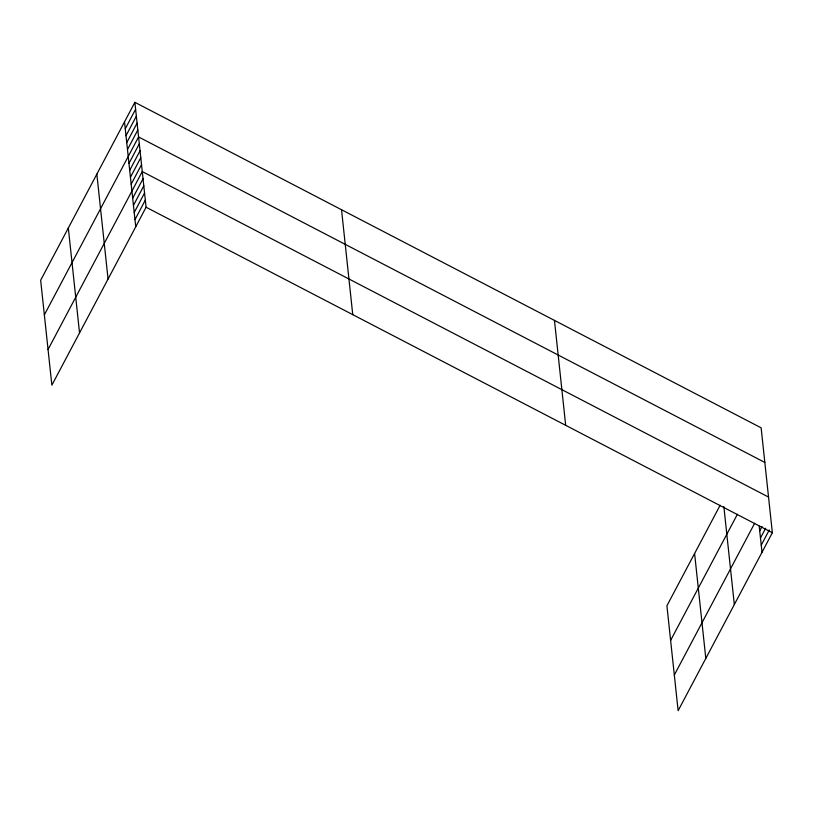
<?xml version="1.0" encoding="UTF-8"?>
<svg xmlns="http://www.w3.org/2000/svg" width="813" height="813" viewBox="0 0 813 813"><rect width="100%" height="100%" fill="white"/><g stroke="black" fill="none" stroke-linecap="round" stroke-linejoin="round"><path stroke-width="1.22" d="M134.867 102.316L40.65 280.261L51.869 385.179L146.086 207.234L134.867 102.316L761.131 427.821L772.35 532.739L678.133 710.684L666.914 605.766L720.145 505.249M125.263 128.779L135.608 109.237M126.005 135.7L136.35 116.168M126.747 142.631L137.092 123.088M127.478 149.551L137.824 130.009M44.349 314.885L138.566 136.94L764.84 462.445M128.962 163.403L139.308 143.86M129.704 170.324L140.049 150.791M130.446 177.254L140.791 157.712M131.188 184.175L141.533 164.633M48.048 349.509L142.265 171.563L768.539 497.068M132.682 198.23L143.037 178.697M133.454 205.374L143.799 185.831M134.216 212.508L144.562 192.966M134.978 219.642L145.324 200.1M670.623 640.39L737.411 514.243M674.323 675.014L754.657 523.277M759.718 530.879L762.015 526.539M760.48 538.013L765.653 528.247M761.242 545.147L769.291 529.944M146.086 207.234L772.35 532.739M759.21 526.123L762.005 552.281M723.855 506.56L734.322 604.557M694.597 553.49L705.806 658.408M554.466 320.403L565.685 425.321M341.531 209.734L352.751 314.651M124.521 121.859L135.741 226.776M96.849 174.124L108.058 279.042M68.322 227.986L79.542 332.903"/></g></svg>
